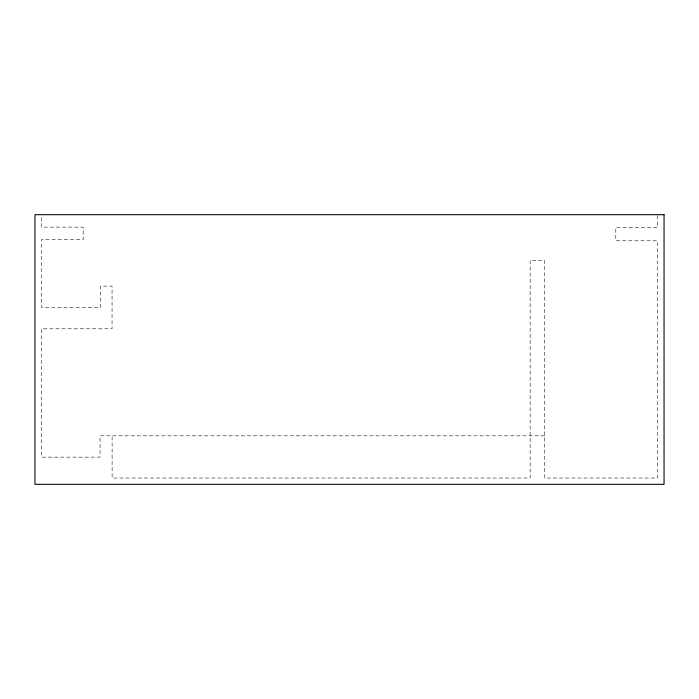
<?xml version="1.0" encoding="UTF-8"?>
<svg xmlns="http://www.w3.org/2000/svg" width="699" height="699" viewBox="0 0 699 699"><rect width="100%" height="100%" fill="white"/><g stroke="black" fill="none" stroke-linecap="round" stroke-linejoin="round"><path stroke-width="0.52" stroke-dasharray="3.5 2.62" d="M544.565 435.818L100.062 435.818L100.062 457.137L41.407 457.137L41.407 328.801L112.05 328.801L112.05 286.118L100.516 286.118L100.516 307.438L41.407 307.438L41.407 239.661L83.207 239.661L83.207 227.131L41.407 227.131L41.407 215.729M657.593 215.755L657.593 227.42L615.793 227.42L615.793 240.788L657.593 240.788L657.593 478.037L544.565 478.037L544.565 260.255L530.139 260.255L530.139 478.037L112.111 478.037L112.111 435.818"/><path stroke-width="1.05" d="M664.05 214.689L34.95 214.689L34.95 484.311L664.05 484.311L664.05 214.689"/></g></svg>
